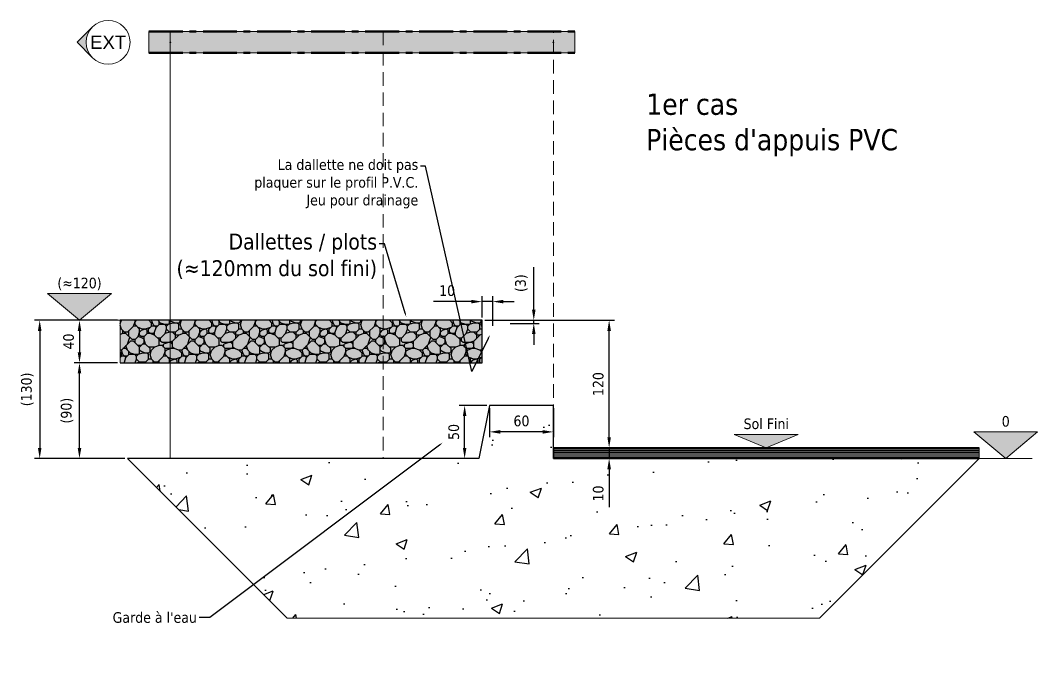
# Model space of a CAD drawing. Header units: millimetres. Extents: x -20000 to 230000, y -17405 to 24510.
# Drawn here: x 67499 to 68455, y -14077 to -13474 of the extents above; entities that cross this region are included whole.
import ezdxf
from ezdxf import colors
from ezdxf.entities.mleader import LeaderData, LeaderLine
from ezdxf.enums import TextEntityAlignment as Align
from ezdxf.math import Vec2, Vec3

# ---------------------------------------------------------------- set-up
doc = ezdxf.new("R2010")
doc.units = ezdxf.units.MM
doc.header["$PDMODE"] = 35
doc.header["$PDSIZE"] = 0.5
doc.linetypes.add('AXES', pattern=[50.800000000000004, 31.75, -6.35, 6.35, -6.35])
doc.linetypes.add('CACHE', pattern=[9.524999999999999, 6.35, -3.175])
doc.layers.get('0').update_dxf_attribs({"lineweight": 13})
doc.layers.get('Defpoints').update_dxf_attribs({"true_color": 0xc2a584})
doc.layers.add('0 - Invisible', color=43, linetype='Continuous', lineweight=0, plot=False)
for name, color, linetype, lineweight in [('1 - Axe', 1, 'AXES', 0), ('1 - BETON', 251, 'Continuous', 25), ('1 - Bois', 44, 'Continuous', 13), ('1 - Béton', 251, 'Continuous', 25), ('1 - Cotation', 32, 'Continuous', 13), ('1 - Cotation et texte', 7, 'Continuous', 13), ('1 - INTERROMPU', 253, 'CACHE', 13), ('1 - Texte', 7, 'Continuous', 13), ('Texte', 7, 'Continuous', 13)]:
    doc.layers.add(name, color=color, linetype=linetype, lineweight=lineweight)
doc.layers.add('1 - Cache', color=7, linetype='Continuous', lineweight=0, true_color=0xffffff)
doc.styles.get("Standard").update_dxf_attribs({"font": 'ARIALUNI.TTF'})
doc.styles.add('Texte Poralu', font='tahomabd.ttf')
doc.dimstyles.new('30 - 1000', dxfattribs={"dimtxt": 10, "dimasz": 10, "dimexe": 5, "dimexo": 2.5, "dimgap": 5, "dimtad": 1, "dimdec": 1, "dimtxsty": 'Texte Poralu', "dimcen": 5, "dimazin": 0, "dimtfac": 1, "dimtdec": 1, "dimtmove": 0, "dimatfit": 3, "dimfxl": 1, "dimarcsym": 0})

# ---------------------------------------------------------------- blocks, each defined once
blk = doc.blocks.new('*U199')
blk.add_hatch(color=256).paths.add_polyline_path([(25, 0), (55, 25), (-5, 25)])
blk.add_line((0, 0), (50, 0))
blk.add_lwpolyline([(25, 0), (55, 25), (-5, 25), (25, 0)])
at = {"style": 'Texte Poralu'}
blk.add_attdef('HAUTEUR', text='', height=10, dxfattribs=at).set_placement((25, 34.99999999999997), align=Align.MIDDLE_CENTER)
blk = doc.blocks.new('*U200')
blk.add_hatch(color=256).paths.add_polyline_path([(0, 0), (29.99999999999999, 12.5), (-30.00000000000001, 12.5)])
blk.add_lwpolyline([(0, 0), (29.99999999999999, 12.5), (-30.00000000000001, 12.5), (0, 0)])
at = {"layer": 'Texte', "insert": (-7.105427357601002e-15, 17.5), "char_height": 10, "attachment_point": 8, "style": 'Texte Poralu'}
blk.add_mtext('Sol Fini', dxfattribs=at)
blk = doc.blocks.new('*U198')
h = blk.add_hatch(color=256)
edge = h.paths.add_edge_path()
edge.add_line((-29.16815472393788, 0), (-14.58407736197061, -14.58407736196894))
edge.add_arc((1.326938559031987e-11, 1.103117597267556e-11), 20.62500000001327, 180.0000000000306, 224.9999999999923, ccw=False)
edge.add_arc((8.125056183416746e-12, -8.900435943814955e-12), 20.62500000000813, 135.0000000000017, 179.9999999999753, ccw=False)
edge.add_line((-14.58407736197061, 14.58407736196894), (-29.16815472393788, 0))
for p, q in [((-14.58407736197061, 14.58407736196894), (-29.16815472393787, 0.001705469134321902)), ((-29.16815472393787, 0.001705469134321902), (-14.58407736196841, -14.58407736197114))]:
    blk.add_line(p, q)
blk.add_circle((0, 0), 20.625)
at = {"insert": (0, 0), "char_height": 12.5, "attachment_point": 5}
blk.add_mtext('EXT', dxfattribs=at)
blk = doc.blocks.new('*U245')
at = {"layer": '1 - Béton'}
h = blk.add_hatch(dxfattribs=at)
h.set_pattern_fill('ANSI31', color=256, scale=0.5, angle=135, style=0)
h.set_pattern_definition([(180, (-47384.83492681682, -3825.168548134762), (-3.33066907387547e-16, -1.5875), [])])
h.paths.add_polyline_path([(0, 9.999999999997726), (399.9999999999986, 9.999999999990905), (399.9999999999986, -9.09494701772925e-12), (0, 0)])
at = {"layer": '0 - Invisible'}
blk.add_lwpolyline([(0, 9.999999999997726), (399.9999999999986, 9.999999999990905), (399.9999999999986, -9.09494701772925e-12), (0, 0), (0, 9.999999999997726)], dxfattribs=at)
at = {"layer": '1 - Béton'}
blk.add_lwpolyline([(399.9999999999986, 9.999999999990905), (0, 9.999999999997726), (0, 0), (399.9999999999986, -9.09494701772925e-12)], dxfattribs=at)
blk = doc.blocks.new('*U301')
at = {"layer": '1 - Cache'}
blk.add_hatch(color=256, dxfattribs=at).paths.add_polyline_path([(-20.00000000000015, -9.999999999999693), (380.0000000000035, -10.00000000000583), (380.0000000000038, 9.999999999994166), (-19.99999999999985, 10.00000000000031)])
at = {"layer": '0 - Invisible'}
blk.add_lwpolyline([(-20.00000000000015, -9.999999999999693), (380.0000000000035, -10.00000000000583), (380.0000000000038, 9.999999999994166), (-19.99999999999985, 10.00000000000031)], close=True, dxfattribs=at)
for p in [(0, 0), (360.0000000000036, -5.527540847407093e-12)]:
    blk.add_point(p, dxfattribs=at)
at = {"layer": '1 - Axe', "lineweight": 50}
for p, q in [((-19.99999999999985, 10.00000000000031), (380.0000000000038, 9.999999999994166)), ((-20.00000000000015, -9.999999999999693), (380.0000000000035, -10.00000000000583))]:
    blk.add_line(p, q, dxfattribs=at)
blk = doc.blocks.new('*U255')
at = {"layer": '1 - BETON'}
h = blk.add_hatch(dxfattribs=at)
h.set_pattern_fill('112', color=256, scale=40, angle=135, style=0, pattern_type=2)
h.set_pattern_definition([(135, (31.58578643755413, 1.414213562373096), (-56.5685424949238, 3.552713678800501e-15), [12, -14, 2, -12]), (135, (14.615223689077, 7.071067811865477), (-56.5685424949238, 3.552713678800501e-15), [2, -10, 8, -20]), (135, (8.95836943958463, 9.899494936611667), (-56.5685424949238, 3.552713678800501e-15), [2, -38]), (135, (20.27207793856938, -4.242640687119284), (-56.5685424949238, 3.552713678800501e-15), [8, -32]), (135, (20.27207793856938, -9.899494936611664), (-56.5685424949238, 3.552713678800501e-15), [4, -36]), (135, (-2.355339059400137, 7.071067811865477), (-56.5685424949238, 3.552713678800501e-15), [4, -2, 2, -32]), (135, (7.544155877211523, -5.656854249492378), (-56.5685424949238, 3.552713678800501e-15), [6, -34]), (135, (11.78679656433081, -15.55634918610404), (-56.5685424949238, 3.552713678800501e-15), [4, -36]), (135, (-2.355339059400137, -7.071067811865472), (-56.5685424949238, 3.552713678800501e-15), [2, -12, 6, -20]), (135, (1.88730162771914, -14.14213562373095), (-56.5685424949238, 3.552713678800501e-15), [4, -36]), (135, (-9.426406871265613, -5.656854249492376), (-56.5685424949238, 3.552713678800501e-15), [4, -36]), (135, (-5.183766184146322, -12.72792206135785), (-56.5685424949238, 3.552713678800501e-15), [4, -36]), (135, (-17.91168824550419, -2.828427124746185), (-56.5685424949238, 3.552713678800501e-15), [4, -36]), (225, (32.99999999992724, 0), (-7.105427357601002e-15, -56.5685424949238), [8, -2, 4, -16, 8, -2]), (225, (13.20101012670391, -16.97056274847714), (-7.105427357601002e-15, -56.5685424949238), [2, -38]), (225, (17.4436508138232, -4.242640687119284), (-7.105427357601002e-15, -56.5685424949238), [4, -8, 2, -26]), (225, (11.78679656433081, -7.071067811865476), (-7.105427357601002e-15, -56.5685424949238), [4, -8, 6, -22]), (225, (14.615223689077, 4.242640687119287), (-7.105427357601002e-15, -56.5685424949238), [2, -20, 4, -2, 4, -8]), (225, (16.02943725145009, 8.485281374238571), (-7.105427357601002e-15, -56.5685424949238), [2, -38]), (225, (4.715728752465338, 2.828427124746192), (-7.105427357601002e-15, -56.5685424949238), [2, -2, 6, -30]), (225, (7.544155877211523, 8.485281374238573), (-7.105427357601002e-15, -56.5685424949238), [4, -16, 2, -2, 2, -14]), (225, (11.78679656433081, 18.38477631085023), (-7.105427357601002e-15, -56.5685424949238), [6, -34]), (225, (-12.2548339960118, 3.552713678800501e-15), (-7.105427357601002e-15, -56.5685424949238), [2, -2, 2, -34]), (225, (-6.597979746519428, 8.485281374238575), (-7.105427357601002e-15, -56.5685424949238), [6, -34]), (225, (-8.012193308892506, 14.14213562373095), (-7.105427357601002e-15, -56.5685424949238), [2, -38]), (180, (23.10050506331558, 9.899494936611665), (-28.28427124800001, -28.284271248), [2.8284, -53.740142496]), (180, (-0.9411254970270448, -19.79898987322333), (-28.28427124800001, -28.284271248), [2.8284, -8.4852, 8.4852, -36.769742496]), (180, (0.4730880653460474, -12.72792206135785), (-28.28427124800001, -28.284271248), [5.6568, -14.142136, 2.8284, -33.94120649599999]), (180, (-3.769552621773229, -5.656854249492376), (-28.28427124800001, -28.284271248), [5.6568, -19.799, 2.8284, -28.284342496]), (180, (20.27207793856938, -4.242640687119284), (-28.28427124800001, -28.284271248), [2.8284, -53.740142496]), (180, (13.20101012670391, 2.828427124746192), (-28.28427124800001, -28.284271248), [8.485280000000001, -48.083262496]), (180, (4.715728752465338, 5.656854249492383), (-28.28427124800001, -28.284271248), [2.8284, -16.97056, 2.8284, -33.941182496]), (180, (-2.355339059400137, 7.071067811865477), (-28.28427124800001, -28.284271248), [5.6568, -50.911742496]), (180, (-8.012193308892506, 12.72792206135786), (-28.28427124800001, -28.284271248), [5.6568, -50.911742496]), (180, (0.4730880653460474, 21.21320343559643), (-28.28427124800001, -28.284271248), [2.8284, -53.740142496]), (180, (-10.84062043363869, 4.242640687119291), (-28.28427124800001, -28.284271248), [2.8284, -53.740142496]), (180, (-12.2548339960118, -2.828427124746188), (-28.28427124800001, -28.284271248), [2.8284, -53.740142496]), (180, (-20.74011537025035, 3.552713678800501e-15), (-28.28427124800001, -28.284271248), [2.8284, -53.740142496]), (180, (6.129942314838431, -26.8700576850888), (-28.28427124800001, -28.284271248), [2.8284, -53.740142496]), (180, (3.301515190092246, -1.414213562373092), (-28.28427124800001, -28.284271248), [2.8284, -53.740142496]), (180, (-10.84062043363869, -9.89949493661166), (-28.28427124800001, -28.284271248), [2.8284, -19.799, 2.8284, -31.112742496]), (180, (17.44365081382318, -7.071067811865476), (-28.28427124800001, -28.284271248), [5.6568, -50.911742496]), (180, (10.37258300195772, -14.14213562373095), (-28.28427124800001, -28.284271248), [8.4852, -48.083342496]), (270, (20.27207793856938, -9.899494936611664), (28.284271248, -28.28427124800001), [4.2428, -52.325742496]), (270, (6.129942314838431, 7.071067811865479), (28.284271248, -28.28427124800001), [2.8284, -53.740142496]), (270, (-6.597979746519428, 11.31370849898476), (28.284271248, -28.28427124800001), [2.8284, -53.740142496]), (270, (-2.355339059400137, -4.24264068711928), (28.284271248, -28.28427124800001), [2.8284, -53.740142496]), (270, (-8.012193308892506, -7.071067811865472), (28.284271248, -28.28427124800001), [2.8284, -53.740142496]), (270, (-5.183766184146322, -12.72792206135785), (28.284271248, -28.28427124800001), [2.8284, -53.740142496]), (270, (-9.426406871265613, -5.656854249492376), (28.284271248, -28.28427124800001), [2.8284, -53.740142496]), (270, (24.51471862568866, -5.65685424949238), (28.284271248, -28.28427124800001), [2.8284, -53.740142496]), (270, (8.958369439584615, -9.899494936611664), (28.284271248, -28.28427124800001), [2.8284, -53.740142496]), (270, (17.44365081382318, -1.414213562373094), (28.284271248, -28.28427124800001), [5.6568, -50.911742496]), (270, (14.615223689077, 7.071067811865477), (28.284271248, -28.28427124800001), [5.6568, -50.911742496]), (270, (-12.2548339960118, 2.828427124746195), (28.284271248, -28.28427124800001), [5.6568, -50.911742496]), (270, (3.301515190092246, 1.414213562373098), (28.284271248, -28.28427124800001), [2.8284, -53.740142496]), (270, (7.544155877211537, 14.14213562373095), (28.284271248, -28.28427124800001), [5.6568, -33.94112000000001, 2.8284, -14.142222496]), (270, (11.78679656433081, -15.55634918610404), (28.28424312479999, -28.28427124800001), [5.6568, -11.313708, 5.6568, -33.941234496]), (270, (30.17157287518104, -2.82842712474619), (28.284271248, -28.28427124800001), [5.656, -14.144, 5.656, -14.144, 2.828, -14.140542496]), (161.56505118, (14.615223689077, 1.414213562373096), (-28.28427124890702, 28.2842712460221), [8.943999999999999, -4.472, 4.472, -71.55471907999998]), (161.56505118, (-6.597979746519428, -11.31370849898476), (-28.28427124890702, 28.2842712460221), [8.943999999999999, -80.49871908]), (161.56505118, (13.20101012670391, 8.485281374238571), (-28.28427124890702, 28.2842712460221), [4.472, -84.97071907999998]), (161.56505118, (24.51471862568866, -5.65685424949238), (-28.28427124890702, 28.2842712460221), [4.472, -84.97071907999998]), (161.56505118, (11.78679656433081, -7.071067811865476), (-28.28427124890702, 28.2842712460221), [4.472, -84.97071907999998]), (161.56505118, (14.615223689077, -15.55634918610404), (-28.28427124890702, 28.2842712460221), [4.472, -84.97071907999998]), (198.43494882, (7.544155877211523, -14.14213562373095), (-28.28427124890702, -28.2842712460221), [4.472, -84.97071907999998]), (198.43494882, (-2.355339059400137, -4.24264068711928), (-28.28427124890702, -28.2842712460221), [4.472, -84.97071907999998]), (198.43494882, (14.615223689077, 18.38477631085024), (-28.28427124890702, -28.2842712460221), [4.472, -84.97071907999998]), (198.43494882, (17.44365081382318, -15.55634918610404), (-28.28427124890702, -28.2842712460221), [4.472, -84.97071907999998]), (198.43494882, (20.27207793856938, 9.899494936611667), (-28.28427124890702, -28.2842712460221), [4.472, -31.304, 4.472, -49.19471908]), (251.56505118, (0.4730880653460474, -18.38477631085023), (-28.2842712460221, -28.28427124890702), [4.472, -84.97071907999998]), (251.56505118, (-10.84062043363869, 4.242640687119291), (-28.2842712460221, -28.28427124890702), [4.472, -84.97071907999998]), (251.56505118, (-3.769552621773229, -14.14213562373095), (-28.2842712460221, -28.28427124890702), [4.472, -84.97071907999998]), (251.56505118, (23.10050506331557, -9.899494936611664), (-28.2842712460221, -28.28427124890702), [4.472, -84.97071907999998]), (288.43494882, (6.129942314838431, 15.55634918610405), (28.28427124602209, -28.28427124890703), [4.47199999999999, -84.97071907999982]), (288.43494882, (-6.597979746519428, 14.14213562373095), (28.28427124602209, -28.28427124890703), [4.47199999999999, -84.97071907999982]), (288.43494882, (7.544155877211523, -5.656854249492378), (28.28427124602209, -28.28427124890703), [4.47199999999999, -84.97071907999982]), (288.43494882, (-2.355339059400137, -7.071067811865472), (28.28427124602209, -28.28427124890703), [4.47199999999999, -84.97071907999982]), (288.43494882, (-17.91168824550419, -2.828427124746185), (28.28427124602209, -28.28427124890703), [4.47199999999999, -84.97071907999982]), (288.43494882, (28.75735931280795, 4.242640687119286), (28.28427124602209, -28.28427124890703), [6.70799999999999, -82.73471907999983])])
h.paths.add_polyline_path([(-350, 0), (-10, 0), (-10, -40), (-350, -40)])
at = {"layer": '1 - Cache'}
blk.add_hatch(color=256, dxfattribs=at).paths.add_polyline_path([(-350, 0), (-10, 0), (-10, -40), (-350, -40)])
at = {"layer": '0 - Invisible'}
blk.add_lwpolyline([(-350, 0), (-10, 0), (-10, -40), (-350, -40)], close=True, dxfattribs=at)
at = {"layer": '1 - BETON'}
blk.add_lwpolyline([(-350, 0), (-10, 0), (-10, -40), (-350.0000000000073, -40)], dxfattribs=at)
blk = doc.blocks.new('*U298')
blk.add_hatch(color=256).paths.add_polyline_path([(-38.25, 0), (-68.25, 25), (-8.25, 25)])
blk.add_line((0, 0), (-63.25, 0))
blk.add_lwpolyline([(-38.25, 0), (-68.25, 25), (-8.25, 25), (-38.25, 0)])
at = {"style": 'Texte Poralu'}
blk.add_attdef('HAUTEUR', text='', height=10, dxfattribs=at).set_placement((-38.25000000000001, 34.99999999999997), align=Align.MIDDLE_CENTER)
blk = doc.blocks.new('*U251')
at = {"layer": '1 - BETON'}
h = blk.add_hatch(dxfattribs=at)
h.set_pattern_fill('CONCRETE', color=256, scale=15, style=0, pattern_type=2)
h.set_pattern_definition([(49.99999999999999, (129.9999999999928, 200), (107.589027390113, -9.412820247389266), [11.25, -123.75]), (355, (129.9999999999928, 200), (-20.81270004195, 112.8288200550018), [9, -99]), (100.4514, (138.9657519999928, 199.215599), (86.77640725710323, 103.415931309143), [9.5610285, -105.1713168]), (46.18420000000002, (129.9999999999928, 229.9999999999999), (160.0861572938467, -24.82785214935271), [16.87499999999972, -185.6249999999978]), (96.6356, (143.3405117499928, 227.9310039499999), (140.1994058323055, 146.1176806350663), [14.3415432, -157.75695]), (351.1842, (129.9999999999928, 229.9999999999999), (140.1992917700441, 146.1177901387987), [13.5, -148.5]), (21, (144.9999999999928, 222.5), (89.53605781776925, -60.39283359980082), [11.25, -123.75]), (326.0000000000001, (144.9999999999928, 222.5), (36.49729978823726, 108.772506757028), [9, -99]), (71.4514, (152.4613349499928, 217.4672591), (126.0333942872235, 48.37957450649286), [9.5610285, -105.1713168]), (37.50000000000001, (129.9999999999928, 200), (1.8239782975936, 49.93407807469672), [0, -97.8, 0, -100.5, 0, -99.375]), (7.499999999999999, (129.9999999999928, 200), (39.46043061632229, 59.16175678235403), [0, -57.3, 0, -95.55, 0, -37.875]), (327.5, (96.54999999999279, 200), (80.07336542586135, -3.383230760156963), [0, -37.5, 0, -117, 0, -155.25]), (317.5, (81.54999999999279, 200), (87.47792540135794, 15.01574734984766), [0, -48.75, 0, -77.69999999999999, 0, -110.25])])
h.paths.add_polyline_path([(399.9999999999927, -50), (249.9999999999927, -200), (-250, -200.0000000000001), (-400, -50), (-70, -50), (-60, 0), (0, 0), (0, -50)])
at = {"layer": '0 - Invisible'}
blk.add_lwpolyline([(399.9999999999927, -50), (249.9999999999927, -200), (-250, -200.0000000000001), (-400, -50)], dxfattribs=at)
at = {"layer": '1 - BETON'}
blk.add_lwpolyline([(399.9999999999927, -50), (0, -50), (0, 0), (-60, 0), (-70, -50), (-400, -50)], dxfattribs=at)
blk = doc.blocks.new('*D252')
at = {"layer": '1 - Cotation', "color": 0, "lineweight": -2, "transparency": 16777216}
for p, q in [((67935.5000245568, -13756.26779066065), (68057.37857028114, -13756.26779066065)), ((68052.37857028114, -13866.26779066065), (68052.37857028114, -13766.26779066065)), ((68002.5000245568, -13876.26779066065), (68057.37857028114, -13876.26779066065))]:
    blk.add_line(p, q, dxfattribs=at)
at = {"layer": '1 - Cotation', "color": 0, "transparency": 16777216}
for points in [[(68050.71190361447, -13766.26779066065), (68054.04523694782, -13766.26779066065), (68052.37857028114, -13756.26779066065)], [(68050.71190361447, -13866.26779066065), (68054.04523694782, -13866.26779066065), (68052.37857028114, -13876.26779066065)]]:
    blk.add_solid(points, dxfattribs=at)
at = {"layer": 'Defpoints', "color": 0, "transparency": 16777216}
for p in [(67933.0000245568, -13756.26779066065), (68052.37857028114, -13756.26779066065), (68000.0000245568, -13876.26779066065)]:
    blk.add_point(p, dxfattribs=at)
at = {"layer": '1 - Cotation', "color": 0, "transparency": 16777216, "insert": (68042.1737348211, -13816.26779066064), "char_height": 10, "attachment_point": 5, "rotation": 90, "style": 'Texte Poralu'}
blk.add_mtext('120', dxfattribs=at)
blk = doc.blocks.new('*D253')
at = {"layer": '1 - Cotation', "color": 0, "lineweight": -2, "transparency": 16777216}
for p, q in [((67937.5000245568, -13836.26779066065), (67911.62160734378, -13836.26779066065)), ((67916.62160734378, -13876.26779066065), (67916.62160734378, -13846.26779066065)), ((67927.5000245568, -13886.26779066065), (67911.62160734378, -13886.26779066065))]:
    blk.add_line(p, q, dxfattribs=at)
at = {"layer": '1 - Cotation', "color": 0, "transparency": 16777216}
for points in [[(67914.95494067711, -13846.26779066065), (67918.28827401045, -13846.26779066065), (67916.62160734378, -13836.26779066065)], [(67914.95494067711, -13876.26779066065), (67918.28827401045, -13876.26779066065), (67916.62160734378, -13886.26779066065)]]:
    blk.add_solid(points, dxfattribs=at)
at = {"layer": 'Defpoints', "color": 0, "transparency": 16777216}
for p in [(67916.62160734378, -13836.26779066065), (67940.0000245568, -13836.26779066065), (67930.0000245568, -13886.26779066065)]:
    blk.add_point(p, dxfattribs=at)
at = {"layer": '1 - Cotation', "color": 0, "transparency": 16777216, "insert": (67906.41677188374, -13861.26779066064), "char_height": 10, "attachment_point": 5, "rotation": 90, "style": 'Texte Poralu'}
blk.add_mtext('50', dxfattribs=at)
blk = doc.blocks.new('*D254')
at = {"layer": '1 - Cotation', "color": 0, "lineweight": -2, "transparency": 16777216}
for p, q in [((67940.0000245568, -13838.76779066065), (67940.0000245568, -13866.18840673589)), ((68000.0000245568, -13838.76779066065), (68000.0000245568, -13866.18840673589)), ((67990.0000245568, -13861.18840673589), (67950.0000245568, -13861.18840673589))]:
    blk.add_line(p, q, dxfattribs=at)
at = {"layer": '1 - Cotation', "color": 0, "transparency": 16777216}
for points in [[(67950.0000245568, -13859.52174006923), (67950.0000245568, -13862.85507340256), (67940.0000245568, -13861.18840673589)], [(67990.0000245568, -13859.52174006923), (67990.0000245568, -13862.85507340256), (68000.0000245568, -13861.18840673589)]]:
    blk.add_solid(points, dxfattribs=at)
at = {"layer": 'Defpoints', "color": 0, "transparency": 16777216}
for p in [(67940.0000245568, -13836.26779066065), (68000.0000245568, -13836.26779066065), (67940.0000245568, -13861.18840673589)]:
    blk.add_point(p, dxfattribs=at)
at = {"layer": '1 - Cotation', "color": 0, "transparency": 16777216, "insert": (67970.0000245568, -13850.98357127585), "char_height": 10, "attachment_point": 5, "style": 'Texte Poralu'}
blk.add_mtext('60', dxfattribs=at)
blk = doc.blocks.new('*D256')
at = {"layer": '1 - Cotation', "color": 0, "lineweight": -2, "transparency": 16777216}
for p, q in [((68052.37857028114, -13866.26779066065), (68052.37857028114, -13856.26779066065)), ((68002.5000245568, -13876.26779066065), (68057.37857028114, -13876.26779066065)), ((68052.37857028114, -13876.26779066065), (68052.37857028114, -13886.26779066065)), ((68002.5000245568, -13886.26779066065), (68057.37857028114, -13886.26779066065)), ((68052.37857028114, -13896.26779066065), (68052.37857028114, -13931.94945620799))]:
    blk.add_line(p, q, dxfattribs=at)
at = {"layer": '1 - Cotation', "color": 0, "transparency": 16777216}
for points in [[(68050.71190361447, -13866.26779066065), (68054.04523694782, -13866.26779066065), (68052.37857028114, -13876.26779066065)], [(68050.71190361447, -13896.26779066065), (68054.04523694782, -13896.26779066065), (68052.37857028114, -13886.26779066065)]]:
    blk.add_solid(points, dxfattribs=at)
at = {"layer": 'Defpoints', "color": 0, "transparency": 16777216}
for p in [(68000.0000245568, -13876.26779066065), (68000.0000245568, -13886.26779066065), (68052.37857028114, -13886.26779066065)]:
    blk.add_point(p, dxfattribs=at)
at = {"layer": '1 - Cotation', "color": 0, "transparency": 16777216, "insert": (68042.1737348211, -13919.10862343431), "char_height": 10, "attachment_point": 5, "rotation": 90, "style": 'Texte Poralu'}
blk.add_mtext('10', dxfattribs=at)
blk = doc.blocks.new('*D267')
at = {"layer": '1 - Cotation', "color": 0, "lineweight": -2, "transparency": 16777216}
for p, q in [((67981.58583719053, -13746.26779066065), (67981.58583719053, -13706.50284774594)), ((67935.5000245568, -13756.26779066065), (67986.58583719053, -13756.26779066065)), ((67959.5000245568, -13759.26779066065), (67986.58583719053, -13759.26779066065)), ((67981.58583719053, -13759.26779066065), (67981.58583719053, -13756.26779066065)), ((67981.58583719053, -13769.26779066065), (67981.58583719053, -13779.26779066065))]:
    blk.add_line(p, q, dxfattribs=at)
at = {"layer": '1 - Cotation', "color": 0, "transparency": 16777216}
for points in [[(67979.91917052386, -13746.26779066065), (67983.2525038572, -13746.26779066065), (67981.58583719053, -13756.26779066065)], [(67979.91917052386, -13769.26779066065), (67983.2525038572, -13769.26779066065), (67981.58583719053, -13759.26779066065)]]:
    blk.add_solid(points, dxfattribs=at)
at = {"layer": 'Defpoints', "color": 0, "transparency": 16777216}
for p in [(67933.0000245568, -13756.26779066065), (67957.0000245568, -13759.26779066065), (67981.58583719053, -13756.26779066065)]:
    blk.add_point(p, dxfattribs=at)
at = {"layer": '1 - Cotation', "color": 0, "transparency": 16777216, "insert": (67969.97737513547, -13721.38531920328), "char_height": 10, "attachment_point": 5, "rotation": 90, "style": 'Texte Poralu'}
blk.add_mtext('(3)', dxfattribs=at)
blk = doc.blocks.new('*D296')
at = {"layer": '1 - Cotation', "color": 0, "lineweight": -2, "transparency": 16777216}
for p, q in [((67590.5000245568, -13756.26779066065), (67549.7500245568, -13756.26779066065)), ((67554.7500245568, -13766.26779066065), (67554.7500245568, -13786.26779066065)), ((67590.5000245568, -13796.26779066065), (67549.7500245568, -13796.26779066065))]:
    blk.add_line(p, q, dxfattribs=at)
at = {"layer": '1 - Cotation', "color": 0, "transparency": 16777216}
for points in [[(67553.08335789012, -13766.26779066065), (67556.41669122347, -13766.26779066065), (67554.7500245568, -13756.26779066065)], [(67553.08335789012, -13786.26779066065), (67556.41669122347, -13786.26779066065), (67554.7500245568, -13796.26779066065)]]:
    blk.add_solid(points, dxfattribs=at)
at = {"layer": 'Defpoints', "color": 0, "transparency": 16777216}
for p in [(67593.0000245568, -13756.26779066065), (67554.7500245568, -13796.26779066065), (67593.0000245568, -13796.26779066065)]:
    blk.add_point(p, dxfattribs=at)
at = {"layer": '1 - Cotation', "color": 0, "transparency": 16777216, "insert": (67544.54518909675, -13776.26779066064), "char_height": 10, "attachment_point": 5, "rotation": 90, "style": 'Texte Poralu'}
blk.add_mtext('40', dxfattribs=at)
blk = doc.blocks.new('*D297')
at = {"layer": '1 - Cotation', "color": 0, "lineweight": -2, "transparency": 16777216}
for p, q in [((67590.5000245568, -13796.26779066065), (67549.7500245568, -13796.26779066065)), ((67554.7500245568, -13876.26779066065), (67554.7500245568, -13806.26779066065)), ((67597.5000245568, -13886.26779066065), (67549.7500245568, -13886.26779066065))]:
    blk.add_line(p, q, dxfattribs=at)
at = {"layer": '1 - Cotation', "color": 0, "transparency": 16777216}
for points in [[(67553.08335789012, -13806.26779066065), (67556.41669122347, -13806.26779066065), (67554.7500245568, -13796.26779066065)], [(67553.08335789012, -13876.26779066065), (67556.41669122347, -13876.26779066065), (67554.7500245568, -13886.26779066065)]]:
    blk.add_solid(points, dxfattribs=at)
at = {"layer": 'Defpoints', "color": 0, "transparency": 16777216}
for p in [(67554.7500245568, -13796.26779066065), (67593.0000245568, -13796.26779066065), (67600.0000245568, -13886.26779066065)]:
    blk.add_point(p, dxfattribs=at)
at = {"layer": '1 - Cotation', "color": 0, "transparency": 16777216, "insert": (67543.14156250173, -13841.26779066064), "char_height": 10, "attachment_point": 5, "rotation": 90, "style": 'Texte Poralu'}
blk.add_mtext('(90)', dxfattribs=at)
blk = doc.blocks.new('*D299')
at = {"layer": '1 - Cotation', "color": 0, "lineweight": -2, "transparency": 16777216}
for p, q in [((67933.0000245568, -13753.76779066065), (67933.0000245568, -13733.72881642135)), ((67943.0000245568, -13761.65180954201), (67943.0000245568, -13733.72881642135)), ((67923.0000245568, -13738.72881642135), (67887.31835900944, -13738.72881642135)), ((67943.0000245568, -13738.72881642135), (67933.0000245568, -13738.72881642135)), ((67953.0000245568, -13738.72881642135), (67963.0000245568, -13738.72881642135))]:
    blk.add_line(p, q, dxfattribs=at)
at = {"layer": '1 - Cotation', "color": 0, "transparency": 16777216}
for points in [[(67923.0000245568, -13737.06214975469), (67923.0000245568, -13740.39548308802), (67933.0000245568, -13738.72881642135)], [(67953.0000245568, -13737.06214975469), (67953.0000245568, -13740.39548308802), (67943.0000245568, -13738.72881642135)]]:
    blk.add_solid(points, dxfattribs=at)
at = {"layer": 'Defpoints', "color": 0, "transparency": 16777216}
for p in [(67933.0000245568, -13738.72881642135), (67933.0000245568, -13756.26779066065), (67943.0000245568, -13764.15180954201)]:
    blk.add_point(p, dxfattribs=at)
at = {"layer": '1 - Cotation', "color": 0, "transparency": 16777216, "insert": (67900.15919178312, -13728.52398096131), "char_height": 10, "attachment_point": 5, "style": 'Texte Poralu'}
blk.add_mtext('10', dxfattribs=at)
blk = doc.blocks.new('*D300')
at = {"layer": '1 - Cotation', "color": 0, "lineweight": -2, "transparency": 16777216}
for p, q in [((67590.5000245568, -13756.26779066065), (67512.35063293765, -13756.26779066065)), ((67517.35063293765, -13766.26779066065), (67517.35063293765, -13876.26779066065)), ((67597.5000245568, -13886.26779066065), (67512.35063293765, -13886.26779066065))]:
    blk.add_line(p, q, dxfattribs=at)
at = {"layer": '1 - Cotation', "color": 0, "transparency": 16777216}
for points in [[(67515.68396627098, -13766.26779066065), (67519.01729960433, -13766.26779066065), (67517.35063293765, -13756.26779066065)], [(67515.68396627098, -13876.26779066065), (67519.01729960433, -13876.26779066065), (67517.35063293765, -13886.26779066065)]]:
    blk.add_solid(points, dxfattribs=at)
at = {"layer": 'Defpoints', "color": 0, "transparency": 16777216}
for p in [(67593.0000245568, -13756.26779066065), (67517.35063293765, -13886.26779066065), (67600.0000245568, -13886.26779066065)]:
    blk.add_point(p, dxfattribs=at)
at = {"layer": '1 - Cotation', "color": 0, "transparency": 16777216, "insert": (67505.74217088259, -13821.26779066064), "char_height": 10, "attachment_point": 5, "rotation": 90, "style": 'Texte Poralu'}
blk.add_mtext('(130)', dxfattribs=at)

msp = doc.modelspace()

# ---------------------------------------------------------------- linework, layer by layer
at = {"layer": '1 - Bois'}
msp.add_line((67640.00002455685, -13484.96807471892), (67640.00002455681, -13886.26779066065), dxfattribs=at)
at = {"layer": '1 - INTERROMPU', "ltscale": 2}
for p, q in [((67840.00002455678, -13484.96807471892), (67840.00002455682, -13886.26779066065)), ((68000.0000245568, -13886.26779066065), (68000.00002455676, -13484.96807471892))]:
    msp.add_line(p, q, dxfattribs=at)

# ---------------------------------------------------------------- block references
for name, p in [('*U301', (67640.00002455676, -13494.96807471892)), ('*U251', (68000.0000245568, -13836.26779066065)), ('*U245', (68000.0000245568, -13886.26779066065))]:
    msp.add_blockref(name, p)
msp.add_blockref('*U298', (67593.0000245568, -13756.26779066065)).add_auto_attribs({'HAUTEUR': '(≈120)'})
at = {"xscale": -1, "rotation": 180}
msp.add_blockref('*U255', (67943.0000245568, -13796.26779066065), dxfattribs=at)
at = {"layer": 'Texte'}
for name, p in [('*U198', (67581.66030377168, -13494.96807471892)), ('*U200', (68200.0000245568, -13876.26779066065))]:
    msp.add_blockref(name, p, dxfattribs=at)
msp.add_blockref('*U199', (68400.0000245568, -13886.26779066065), dxfattribs=at).add_auto_attribs({'HAUTEUR': '0'})

# ---------------------------------------------------------------- texts
at = {"layer": '1 - Texte', "insert": (68087.19474760676, -13543.15202878123), "char_height": 20, "attachment_point": 1, "style": 'Texte Poralu'}
msp.add_mtext_dynamic_manual_height_columns("1er cas\\PPièces d'appuis PVC", width=579.5209257092283, gutter_width=300, heights=[0], dxfattribs=at)

# ---------------------------------------------------------------- dimensions: what is measured, and where the dimension line sits
at = {"layer": '1 - Cotation'}
dim = msp.add_linear_dim(base=(67981.58583719053, -13756.26779066065), p1=(67957.0000245568, -13759.26779066065), p2=(67933.0000245568, -13756.26779066065), angle=90, text='(<>)', dimstyle='30 - 1000', dxfattribs=at)
dim.commit()
dim.dimension.update_dxf_attribs({"geometry": '*D267', "text_midpoint": (67969.97737513547, -13721.38531920328)})
for base, p1, p2, picture, middle in [((67933.0000245568, -13738.72881642135), (67943.0000245568, -13764.15180954201), (67933.0000245568, -13756.26779066065), '*D299', (67900.15919178312, -13728.52398096131)), ((67940.0000245568, -13861.18840673589), (68000.0000245568, -13836.26779066065), (67940.0000245568, -13836.26779066065), '*D254', (67970.0000245568, -13850.98357127585))]:
    dim = msp.add_linear_dim(base=base, p1=p1, p2=p2, dimstyle='30 - 1000', dxfattribs=at)
    dim.commit()
    dim.dimension.update_dxf_attribs({"geometry": picture, "text_midpoint": middle})
for base, p1, p2, picture, middle in [((67517.35063293765, -13886.26779066065), (67593.0000245568, -13756.26779066065), (67600.0000245568, -13886.26779066065), '*D300', (67505.74217088259, -13821.26779066064)), ((67554.7500245568, -13796.26779066065), (67600.0000245568, -13886.26779066065), (67593.0000245568, -13796.26779066065), '*D297', (67543.14156250173, -13841.26779066064))]:
    dim = msp.add_linear_dim(base=base, p1=p1, p2=p2, angle=90, dimstyle='30 - 1000', override={"dimpost": '(<>)'}, dxfattribs=at)
    dim.commit()
    dim.dimension.update_dxf_attribs({"geometry": picture, "text_midpoint": middle})
for base, p1, p2, picture, middle in [((67554.7500245568, -13796.26779066065), (67593.0000245568, -13756.26779066065), (67593.0000245568, -13796.26779066065), '*D296', (67544.54518909675, -13776.26779066064)), ((68052.37857028114, -13756.26779066065), (68000.0000245568, -13876.26779066065), (67933.0000245568, -13756.26779066065), '*D252', (68042.1737348211, -13816.26779066064)), ((67916.62160734378, -13836.26779066065), (67930.0000245568, -13886.26779066065), (67940.0000245568, -13836.26779066065), '*D253', (67906.41677188374, -13861.26779066064)), ((68052.37857028114, -13886.26779066065), (68000.0000245568, -13876.26779066065), (68000.0000245568, -13886.26779066065), '*D256', (68042.1737348211, -13919.10862343431))]:
    dim = msp.add_linear_dim(base=base, p1=p1, p2=p2, angle=90, dimstyle='30 - 1000', dxfattribs=at)
    dim.commit()
    dim.dimension.update_dxf_attribs({"geometry": picture, "text_midpoint": middle})

# ---------------------------------------------------------------- leaders
at = {"layer": '1 - Cotation et texte'}
ml = msp.add_multileader_mtext('Standard', dxfattribs=at)
ml.set_content("Garde à l'eau", color=256, style='Texte Poralu')
ml.set_leader_properties()
ml.build(insert=Vec2(0, 0))
ml.multileader.update_dxf_attribs({"dogleg_length": 10})
ctx = ml.context
ctx.base_point, ctx.char_height, ctx.plane_origin = Vec3(67573.72836093282, -14035.77390683063), 10, Vec3(67656.60522501101, -14066.92349932249)
ctx.text_align_type = 2
notes = []
notes.append((ctx, [(0, (1, 1, 0), (67677.08363292745, -14035.77390683063), (-1, 0), 10, [(0, [(67896.07711593033, -13871.17279557831)], 0, [])])]))
ctx.mtext.insert, ctx.mtext.alignment, ctx.mtext.flow_direction = Vec3(67665.08363292745, -14030.66981012142), 3, 5
at = {"layer": '1 - Texte'}
ml = msp.add_multileader_mtext('Standard', dxfattribs=at)
ml.set_content('La dallette ne doit pas\\Pplaquer sur le profil P.V.C.\\PJeu pour drainage', color=256, style='Texte Poralu')
ml.set_leader_properties()
ml.build(insert=Vec2(0, 0))
ml.multileader.update_dxf_attribs({"dogleg_length": 5})
ctx = ml.context
ctx.base_point, ctx.char_height, ctx.plane_origin = Vec3(67692.88048123915, -13611.38685117818), 10, Vec3(67915.5000245568, -13800.26779066065)
ctx.text_align_type = 2
notes.append((ctx, [(0, (1, 1, 0), (67880.00002455681, -13611.38685117818), (-1, 0), 5, [(1, [(67940.4908479439, -13769.89984115808), (67923.29944635414, -13804.45386851524)], 0, [])])]))
ctx.mtext.insert, ctx.mtext.alignment, ctx.mtext.flow_direction = Vec3(67873.00002455681, -13604.96643479134), 3, 5
ml = msp.add_multileader_mtext('Standard', dxfattribs=at)
ml.set_content('Dallettes / plots\\P({\\A1;\\fTahoma|b0|i0|c0|p34;≈}120mm du sol fini)', color=256, style='Texte Poralu')
ml.set_leader_properties()
ml.build(insert=Vec2(0, 0))
ml.multileader.update_dxf_attribs({"dogleg_length": 5})
ctx = ml.context
ctx.base_point, ctx.char_height, ctx.plane_origin = Vec3(67614.60864003675, -13684.37928831824), 15, Vec3(67853.92127093245, -13708.12229656139)
ctx.text_align_type = 2
notes.append((ctx, [(0, (1, 1, 0), (67841.33530222614, -13684.37928831824), (-1, 0), 5, [(0, [(67861.80953886846, -13753.29051384941)], 0, [])])]))
ctx.mtext.insert, ctx.mtext.alignment, ctx.mtext.flow_direction = Vec3(67834.33530222614, -13674.80407005095), 3, 5
for ctx, leaders in notes:
    for number, flags, end, landing, length, lines in leaders:
        leader = LeaderData()
        leader.index, (leader.has_last_leader_line, leader.has_dogleg_vector, leader.attachment_direction) = number, flags
        leader.last_leader_point, leader.dogleg_vector, leader.dogleg_length = Vec3(end), Vec3(landing), length
        for number, points, colour, breaks in lines:
            line = LeaderLine()
            line.index, line.vertices, line.color, line.breaks = number, Vec3.list(points), colors.encode_raw_color(colour), breaks
            leader.lines.append(line)
        ctx.leaders.append(leader)

doc.saveas('drawing.dxf')
